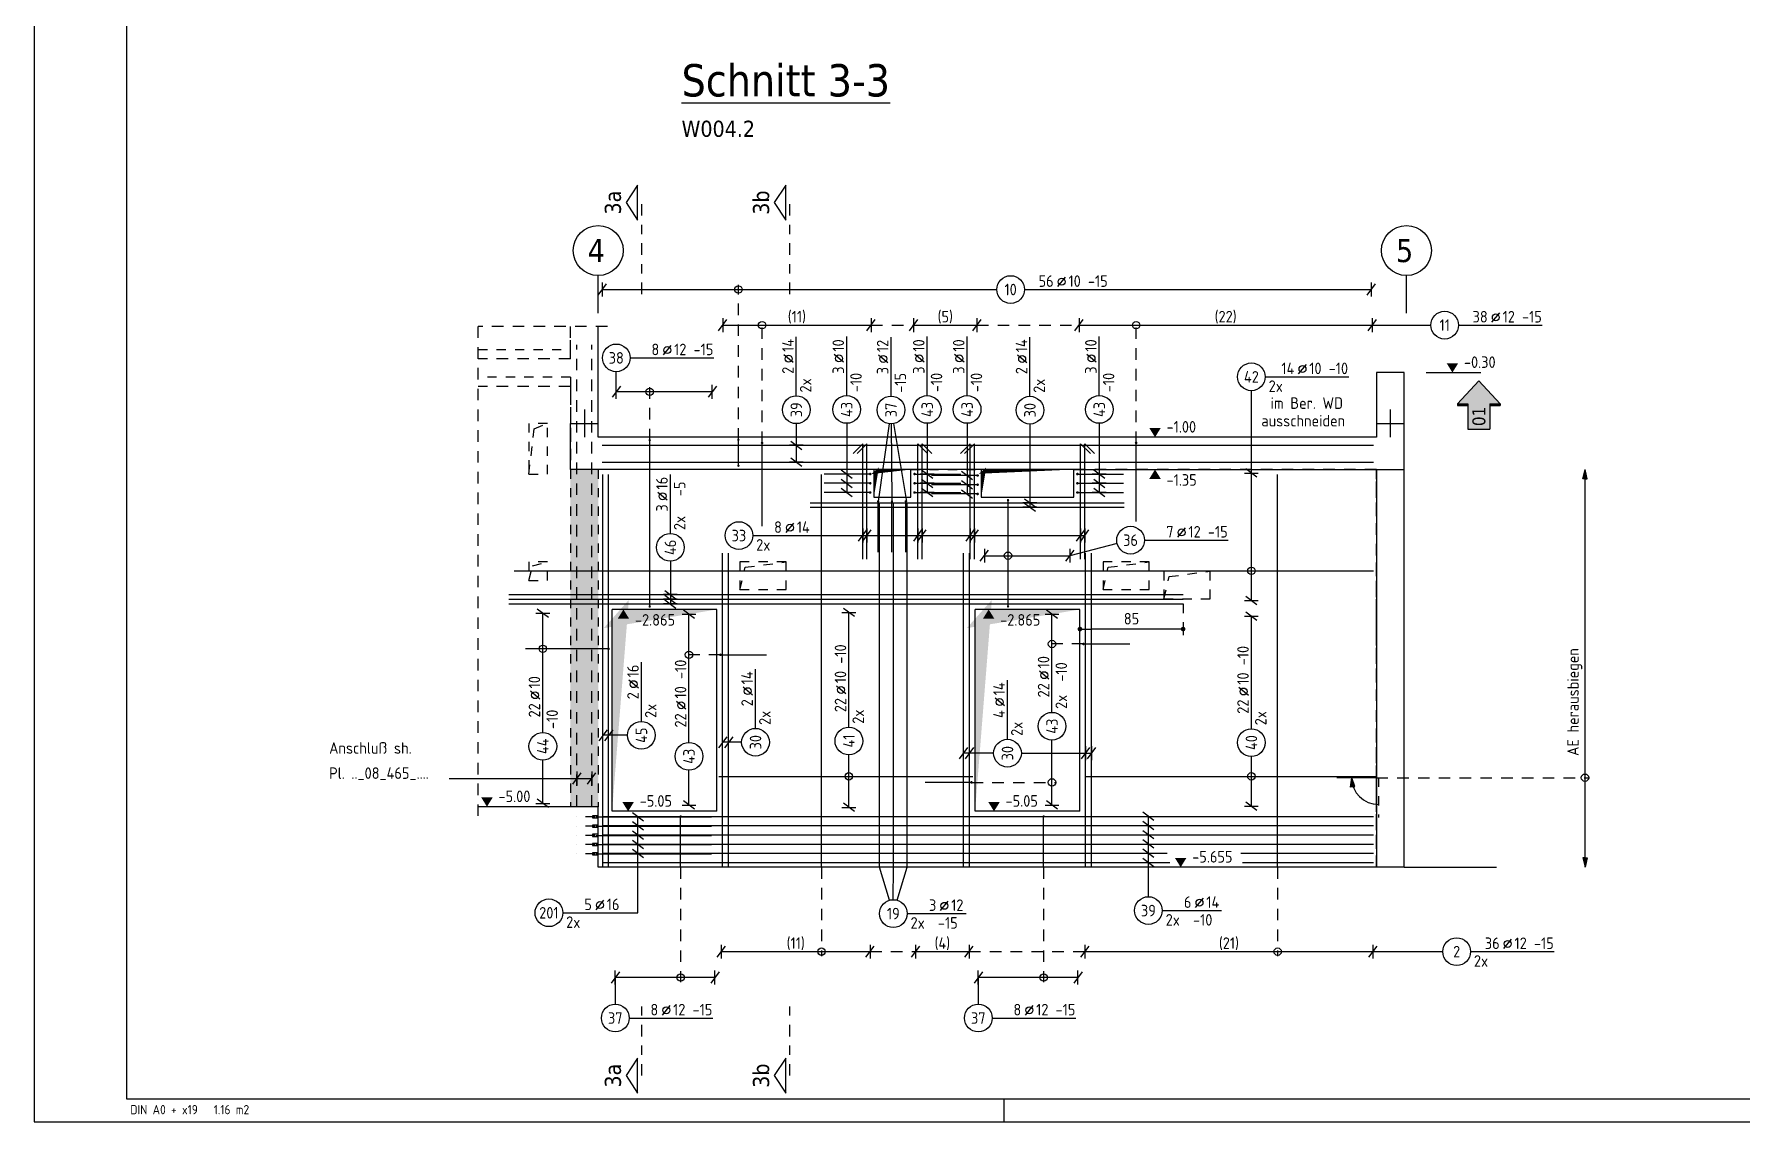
# Model space of a CAD drawing. Extents: x 40 to 158, y 100 to 142.
# Drawn here: x 39.96 to 58.44, y 99.59 to 111.37 of the extents above; entities that cross this region are included whole.
import ezdxf
from ezdxf.enums import TextEntityAlignment as Align

# ---------------------------------------------------------------- set-up
doc = ezdxf.new("R2010")
doc.units = 0
doc.header["$LTSCALE"] = 0.5
for name, pattern in [('AUSGEZOGEN', [1000.01, 1000, 0.01]), ('DASHDOTSMALL', [1.05, 0.5, -0.25, 0.05, -0.25]), ('DOT', [0.175, 0.05, -0.125]), ('HIDDEN', [0.375, 0.25, -0.125]), ('HIDDEN2', [0.187, 0.125, -0.062]), ('HIDDEN4', [0.12, 0.02, -0.1]), ('STRICHPUNKT', [1, 0.5, -0.25, 0, -0.25]), ('STRICHPUNKT2', [0.55, 0.25, -0.125, 0.05, -0.125]), ('VERDECKT', [0.375, 0.25, -0.125])]:
    doc.linetypes.add(name, pattern=pattern)
for name, color, linetype in [('ACHSEN', 7, 'Continuous'), ('AFB', 7, 'Continuous'), ('AFU', 7, 'Continuous'), ('BETON', 7, 'Continuous'), ('DRUEBER', 7, 'Continuous'), ('grau_dunkel', 7, 'Continuous'), ('grau_hell', 7, 'Continuous'), ('grau_mittel', 7, 'Continuous'), ('HILFE', 7, 'Continuous'), ('index', 7, 'Continuous'), ('koten', 7, 'Continuous'), ('MASSE', 7, 'Continuous'), ('OBJEKT', 7, 'Continuous'), ('RAHMEN', 7, 'Continuous'), ('RND', 7, 'Continuous'), ('SCHNITTE', 7, 'STRICHPUNKT'), ('SFP_Achsen', 7, 'Continuous'), ('TEXT', 7, 'Continuous'), ('VERDECKT', 7, 'Continuous'), ('WBZ', 7, 'Continuous')]:
    doc.layers.add(name, color=color, linetype=linetype)
doc.styles.add('helv', font='tahoma.ttf')
doc.styles.add('txt', font='isocp.shx')
doc.linetypes.add('AFU_50K', pattern='A,0.15,["/",Standard,S=0.2,R=0,X=-0.01,Y=-0.1],0.07,["/",Standard,S=0.2,R=0,X=-0.01,Y=-0.1],0.15', length=0.37)
doc.linetypes.add('AFU_50L', pattern='A,0.75,["/",Standard,S=0.2,R=0,X=-0.01,Y=-0.1],0.07,["/",Standard,S=0.2,R=0,X=-0.01,Y=-0.1],0.75', length=1.57)
doc.linetypes.add('AFU_50M', pattern='A,0.45,["/",Standard,S=0.2,R=0,X=-0.01,Y=-0.1],0.07,["/",Standard,S=0.2,R=0,X=-0.01,Y=-0.1],0.45', length=0.97)
doc.dimstyles.new('DOT_I', dxfattribs={"dimscale": 0.5, "dimtxt": 0.25, "dimasz": 0.25, "dimexe": 0.1, "dimexo": 0.3, "dimgap": 0.1, "dimtad": 1, "dimdec": 3, "dimzin": 3, "dimtxsty": 'txt', "dimblk": 'DOT', "dimblk1": 'DOT', "dimblk2": 'DOT', "dimsah": 1, "dimcen": 0.1, "dimse1": 1, "dimse2": 1, "dimazin": 0, "dimtfac": 1, "dimtdec": 4, "dimtix": 1, "dimtmove": 2, "dimatfit": 3, "dimfxl": 0, "dimtvp": 1, "dimtolj": 1, "dimtzin": 0, "dimarcsym": 0})

# ---------------------------------------------------------------- blocks, each defined once
blk = doc.blocks.new('OKRD_O')
at = {"color": 0, "linetype": 'ByBlock'}
blk.add_solid([(-0.125, 0.202), (0.125, 0.202), (0, 0)], dxfattribs=at)
at = {"color": 0, "linetype": 'ByBlock', "style": 'txt'}
blk.add_attdef('OKRD', (0.25, 0.1), '', height=0.25, dxfattribs=at)
blk = doc.blocks.new('OKRD_U')
at = {"color": 0, "linetype": 'ByBlock'}
blk.add_solid([(-0.125, -0.202), (0.125, -0.202), (0, 0)], dxfattribs=at)
at = {"color": 0, "linetype": 'ByBlock', "style": 'txt'}
blk.add_attdef('OKRD', (0.25, -0.35), '', height=0.25, dxfattribs=at)
blk = doc.blocks.new('lei_gre')
at = {"layer": 'RND', "color": 7, "linetype": 'Continuous'}
for p, q in [((-0.09, -0.12), (0.09, 0.12)), ((0, 0.15), (0, -0.15))]:
    blk.add_line(p, q, dxfattribs=at)
blk = doc.blocks.new('Pfeillinie')
at = {"layer": 'TEXT', "linetype": 'Continuous'}
blk.add_hatch(color=7, dxfattribs=at).paths.add_polyline_path([(0, 0), (-0.8, 0.2), (-0.8, 0), (-0.8, -0.2)])
at = {"layer": 'TEXT', "color": 7, "linetype": 'Continuous'}
for p, q in [((-0.8, 0), (-0.8, 0.2)), ((-0.8, 0.2), (0, 0)), ((-0.8, 0), (-0.8, -0.2)), ((-0.8, -0.2), (0, 0))]:
    blk.add_line(p, q, dxfattribs=at)
blk = doc.blocks.new('RND_LEI')
at = {"layer": 'RND', "color": 7, "linetype": 'Continuous'}
blk.add_line((1.022, 0.066), (1.19, 0.27), dxfattribs=at)
for centre, radius in [((0, 0), 0.3), ((1.106, 0.168), 0.075)]:
    blk.add_circle(centre, radius, dxfattribs=at)
at = {"layer": 'RND', "color": 7, "linetype": 'Continuous', "style": 'txt'}
blk.add_attdef('POSL', text='', height=0.25, dxfattribs=at).set_placement((0, 0), align=Align.MIDDLE)
blk.add_attdef('ANZ', text='', height=0.25, dxfattribs=at).set_placement((0.931, 0.057), align=Align.RIGHT)
for tag, p in [('DUM', (1.253, 0.057)), ('ABSTD', (1.674, 0.057)), ('POSTXT', (0.374, -0.327))]:
    blk.add_attdef(tag, p, '', height=0.25, dxfattribs=at)
blk = doc.blocks.new('DOT')
at = {"layer": 'MASSE', "color": 7, "linetype": 'Continuous'}
for p, q in [((0, 0), (-1, 0)), ((0, 0.54), (0, -0.54))]:
    blk.add_line(p, q, dxfattribs=at)
at = {"layer": 'MASSE', "color": 7, "linetype": 'Continuous', "const_width": 0.2}
blk.add_lwpolyline([(-0.1, 0, 1), (0.1, 0, 1)], format="xyb", close=True, dxfattribs=at)
blk = doc.blocks.new('*D1211')
at = {"layer": 'DEFPOINTS', "color": 0, "linetype": 'AUSGEZOGEN', "transparency": 16777216}
for p in [(51.277, 104.926), (51.277, 104.926), (52.394, 104.926)]:
    blk.add_point(p, dxfattribs=at)
at = {"layer": 'MASSE', "color": 0, "linetype": 'AUSGEZOGEN', "lineweight": -2, "transparency": 16777216}
blk.add_line((52.269, 104.926), (51.402, 104.926), dxfattribs=at)
at = {"layer": 'MASSE', "color": 0, "linetype": 'AUSGEZOGEN', "lineweight": -2, "transparency": 16777216, "xscale": 0.125, "yscale": 0.125, "zscale": 0.125, "rotation": 180}
blk.add_blockref('DOT', (51.277, 104.926), dxfattribs=at)
at = {"layer": 'MASSE', "color": 0, "linetype": 'AUSGEZOGEN', "lineweight": -2, "transparency": 16777216, "xscale": 0.125, "yscale": 0.125, "zscale": 0.125}
blk.add_blockref('DOT', (52.394, 104.926), dxfattribs=at)
at = {"layer": 'MASSE', "color": 0, "linetype": 'AUSGEZOGEN', "transparency": 16777216, "insert": (51.835, 105.038), "char_height": 0.125, "attachment_point": 5, "style": 'txt'}
blk.add_mtext('\\A1;85', dxfattribs=at)
blk = doc.blocks.new('SCHN-2')
at = {"layer": 'SCHNITTE', "color": 6, "linetype": 'Continuous'}
blk.add_lwpolyline([(0.378, 0.088), (0, 0.34), (-0.378, 0.088)], close=True, dxfattribs=at)
at = {"layer": 'SCHNITTE', "color": 1, "linetype": 'DASHDOTSMALL', "style": 'helv'}
blk.add_attdef('SCHN-2', text='', height=0.35, dxfattribs=at).set_placement((0, 0.45), align=Align.CENTER)
blk = doc.blocks.new('A0-19-0')
at = {"layer": 'RAHMEN'}
for p, q in [((0, 84.1), (0, 0)), ((0, 0), (137.9, 0))]:
    blk.add_line(p, q, dxfattribs=at)
at = {"layer": 'RAHMEN', "color": 5}
for p, q in [((2, 83.6), (2, 0.5)), ((2, 0.5), (137.4, 0.5))]:
    blk.add_line(p, q, dxfattribs=at)
at = {"layer": 'RAHMEN', "color": 7}
blk.add_line((21, 0), (21, 0.5), dxfattribs=at)
at = {"layer": 'RAHMEN', "color": 7, "style": 'txt'}
blk.add_text('DIN A0 + x19   1.16 m2', height=0.2, dxfattribs=at).set_placement((2.083, 0.164))
blk = doc.blocks.new('hin_ind5')
at = {"layer": 'grau_hell', "linetype": 'AUSGEZOGEN'}
h = blk.add_hatch(color=9, dxfattribs=at)
h.dxf.hatch_style = 2
h.paths.add_polyline_path([(0, 0), (0.619, -0.577), (0.619, -0.3), (1.306, -0.3), (1.306, 0.3), (0.619, 0.3), (0.619, 0.577)])
h.paths.add_polyline_path([(0.34, -0.274), (1.311, -0.274), (1.311, 0.274), (0.34, 0.274)], flags=9)
at = {"layer": 'OBJEKT', "linetype": 'AUSGEZOGEN'}
for points in [[(0.619, 0.3), (0.66, 0.3), (0.66, 0.577), (0.619, 0.577)], [(0.619, -0.577), (0.66, -0.577), (0.66, -0.3), (0.619, -0.3)]]:
    blk.add_hatch(color=1, dxfattribs=at).paths.add_polyline_path(points)
at = {"layer": 'OBJEKT', "color": 1, "linetype": 'AUSGEZOGEN'}
for p, q in [((0, 0), (0.619, 0.577)), ((0.619, 0.577), (0.619, 0.3)), ((0.619, 0.577), (0.66, 0.577)), ((0.66, 0.577), (0.66, 0.3)), ((0, 0), (0.619, -0.577)), ((0.619, 0.3), (1.306, 0.3)), ((1.306, 0.3), (1.306, -0.3)), ((0.619, -0.3), (0.619, -0.577)), ((0.619, -0.3), (1.306, -0.3)), ((0.66, -0.3), (0.66, -0.577))]:
    blk.add_line(p, q, dxfattribs=at)
at = {"layer": 'OBJEKT', "color": 7, "linetype": 'AUSGEZOGEN'}
blk.add_line((0.619, -0.577), (0.66, -0.577), dxfattribs=at)
at = {"layer": 'index', "color": 1, "linetype": 'Continuous', "style": 'helv'}
blk.add_attdef('INDEX', text='', height=0.35, rotation=360, dxfattribs=at).set_placement((1.259, 0), align=Align.MIDDLE_RIGHT)

msp = doc.modelspace()

# ---------------------------------------------------------------- hatches: boundary and pattern name
at = {"layer": 'grau_mittel'}
msp.add_hatch(color=61, dxfattribs=at).paths.add_polyline_path([(46.0616, 106.6529), (45.7616, 106.6529), (45.7616, 103.0029), (46.0616, 103.0029)])

# ---------------------------------------------------------------- linework, layer by layer
at = {"layer": 'ACHSEN', "color": 140, "linetype": 'AUSGEZOGEN'}
for p, q in [((46.0616, 108.3455), (46.0616, 108.7529)), ((54.8116, 108.3455), (54.8116, 108.7529))]:
    msp.add_line(p, q, dxfattribs=at)
at = {"layer": 'AFB', "color": 1, "linetype": 'AUSGEZOGEN'}
for p, q in [((45.9116, 107.3029), (45.9116, 107.0029)), ((54.6366, 107.3029), (54.6366, 107.0029))]:
    msp.add_line(p, q, dxfattribs=at)
at = {"layer": 'AFU', "color": 8, "linetype": 'AFU_50M'}
for p, q in [((45.7616, 107.1529), (46.0616, 107.1529)), ((54.4866, 107.1529), (54.7866, 107.1529))]:
    msp.add_line(p, q, dxfattribs=at)
at = {"layer": 'AFU', "color": 8, "linetype": 'AFU_50K'}
msp.add_line((45.7616, 106.6529), (45.7616, 107.1529), dxfattribs=at)
at = {"layer": 'AFU', "color": 8, "linetype": 'AFU_50L'}
for p, q in [((49.0466, 106.6529), (45.7616, 106.6529)), ((50.2091, 106.6529), (49.4466, 106.6529)), ((51.2091, 106.6529), (54.7866, 106.6529)), ((54.4866, 106.6529), (54.4866, 102.3479)), ((46.0616, 103.0029), (44.7616, 103.0029)), ((46.0616, 102.3479), (46.0616, 103.0029)), ((54.7866, 102.3479), (46.0616, 102.3479))]:
    msp.add_line(p, q, dxfattribs=at)
at = {"layer": 'BETON', "color": 6, "linetype": 'AUSGEZOGEN'}
for p, q in [((46.0616, 107.0029), (46.0616, 108.2029)), ((54.7866, 107.7029), (54.4866, 107.7029)), ((54.4866, 107.7029), (54.4866, 107.0029)), ((54.7866, 102.3479), (54.7866, 107.7029)), ((54.4866, 107.0029), (46.0616, 107.0029)), ((46.2116, 102.9529), (46.2116, 105.1379)), ((47.3466, 105.1379), (46.2116, 105.1379)), ((47.3466, 102.9529), (47.3466, 105.1379)), ((50.1416, 102.9529), (50.1416, 105.1379)), ((51.2766, 105.1379), (50.1416, 105.1379)), ((51.2766, 102.9529), (51.2766, 105.1379)), ((47.3466, 102.9529), (46.2116, 102.9529)), ((51.2766, 102.9529), (50.1416, 102.9529)), ((54.7866, 102.3479), (55.7866, 102.3479))]:
    msp.add_line(p, q, dxfattribs=at)
for points in [[(49.0466, 106.6529), (49.0466, 106.3529), (49.4466, 106.3529), (49.4466, 106.6529)], [(50.2091, 106.6529), (50.2091, 106.3529), (51.2091, 106.3529), (51.2091, 106.6529)]]:
    msp.add_lwpolyline(points, close=True, dxfattribs=at)
at = {"layer": 'DRUEBER', "color": 7, "linetype": 'DOT'}
for p, q in [((45.7616, 107.9529), (45.7616, 108.2029)), ((44.7616, 107.9529), (45.7616, 107.9529)), ((45.7616, 107.6529), (44.7616, 107.6529)), ((45.7616, 107.6529), (45.7616, 103.0029)), ((49.0466, 106.6529), (46.0616, 106.6529)), ((46.0616, 106.6529), (46.0616, 103.0029)), ((49.4466, 106.6529), (50.2091, 106.6529)), ((51.2091, 106.6529), (54.4866, 106.6529)), ((54.4866, 102.3479), (54.4866, 106.6529))]:
    msp.add_line(p, q, dxfattribs=at)
at = {"layer": 'grau_dunkel', "color": 21}
for points in [[(49.0466, 106.3529, 0, 0.0489, 0), (49.071, 106.6509, 0, 0, 0), (49.0475, 106.6301, 0.0456, 0, 0), (49.4466, 106.6529, 0, 0, 0)], [(50.2091, 106.3529, 0, 0.0489, 0), (50.2335, 106.6509, 0, 0, 0), (50.2096, 106.6308, 0.0443, 0, 0), (51.2091, 106.6529, 0, 0, 0)], [(46.2116, 102.9529, 0, 0.1728, 0), (46.298, 105.1345, 0, 0, 0), (46.2192, 105.0457, 0.1851, 0, 0), (47.3466, 105.1379, 0, 0, 0)], [(50.1416, 102.9529, 0, 0.1728, 0), (50.228, 105.1345, 0, 0, 0), (50.1492, 105.0457, 0.1851, 0, 0), (51.2766, 105.1379, 0, 0, 0)]]:
    msp.add_lwpolyline(points, format="xyseb", dxfattribs=at)
at = {"layer": 'HILFE', "color": 102, "linetype": 'HIDDEN'}
for p in [(44.7616, 102.9029), (46.1616, 108.2029)]:
    msp.add_line(p, (44.7616, 108.2029), dxfattribs=at)
at = {"layer": 'HILFE', "color": 102, "linetype": 'AUSGEZOGEN'}
for p, q in [((55.0237, 107.7029), (55.6156, 107.7029)), ((44.448, 103.308), (45.9915, 103.308))]:
    msp.add_line(p, q, dxfattribs=at)
for points in [[(46.0006, 102.8819), (46.0616, 102.8819), (46.0616, 102.9039), (46.0006, 102.9039)], [(46.0006, 102.7819), (46.0616, 102.7819), (46.0616, 102.8039), (46.0006, 102.8039)], [(46.0006, 102.6819), (46.0616, 102.6819), (46.0616, 102.7039), (46.0006, 102.7039)], [(46.0006, 102.5819), (46.0616, 102.5819), (46.0616, 102.6039), (46.0006, 102.6039)], [(46.0006, 102.4819), (46.0616, 102.4819), (46.0616, 102.5039), (46.0006, 102.5039)]]:
    msp.add_lwpolyline(points, close=True, dxfattribs=at)
at = {"layer": 'MASSE', "color": 7, "linetype": 'HIDDEN4'}
msp.add_line((52.3941, 105.199), (52.3941, 104.858), dxfattribs=at)
at = {"layer": 'RND', "color": 7, "linetype": 'AUSGEZOGEN'}
for p, q in [((46.1059, 108.6018), (50.3763, 108.6018)), ((50.6763, 108.6018), (54.4299, 108.6018)), ((47.4092, 108.2161), (49.0156, 108.2161)), ((49.4765, 108.2161), (50.1612, 108.2161)), ((51.2673, 108.2161), (54.4406, 108.2161)), ((54.4406, 108.2161), (55.0758, 108.2161)), ((55.3758, 108.2161), (56.2821, 108.2161)), ((48.2063, 107.4501), (48.2063, 108.0901)), ((48.7516, 107.4534), (48.7516, 108.0934)), ((49.2319, 107.4478), (49.2319, 108.0878)), ((49.6231, 107.4534), (49.6231, 108.0934)), ((50.0552, 107.4534), (50.0552, 108.0934)), ((50.7352, 107.4458), (50.7352, 108.0858)), ((51.4859, 107.4534), (51.4859, 108.0934)), ((46.407, 107.862), (47.3133, 107.862)), ((46.257, 107.4951), (46.257, 107.712)), ((53.283, 107.6568), (54.1892, 107.6568)), ((47.2959, 107.4951), (46.257, 107.4951)), ((53.133, 106.6146), (53.133, 107.5068)), ((46.8425, 105.9605), (46.8425, 106.6005)), ((53.133, 105.2344), (53.133, 106.6146)), ((47.7351, 105.9386), (48.4933, 105.9386)), ((51.9749, 105.8882), (52.8811, 105.8882)), ((50.2428, 105.7201), (51.1687, 105.7201)), ((45.4622, 103.807), (45.4622, 105.0977)), ((47.0441, 103.6982), (47.0441, 105.0863)), ((48.7754, 103.8639), (48.7754, 105.1053)), ((50.9741, 104.0241), (50.9741, 105.0863)), ((53.133, 103.8471), (53.133, 105.0648)), ((46.5292, 103.9265), (46.5292, 104.5665)), ((47.7646, 103.851), (47.7646, 104.491)), ((50.4924, 103.7323), (50.4924, 104.3723)), ((50.9741, 103.0204), (50.9741, 103.7241)), ((48.7754, 102.9959), (48.7754, 103.5639)), ((53.133, 103.0077), (53.133, 103.5471)), ((45.4622, 103.0388), (45.4622, 103.507)), ((47.0441, 103.0204), (47.0441, 103.3982)), ((52.1681, 101.8789), (52.8081, 101.8789)), ((45.6779, 101.8544), (46.4915, 101.8544)), ((49.4063, 101.846), (50.0463, 101.846)), ((47.3941, 101.4337), (49.0056, 101.4337)), ((49.4978, 101.4337), (50.0767, 101.4337)), ((51.3312, 101.4337), (54.448, 101.4337)), ((54.448, 101.4337), (55.2051, 101.4337)), ((55.5051, 101.4337), (56.4114, 101.4337)), ((47.3248, 101.1543), (46.2461, 101.1543)), ((46.2461, 101.1543), (46.2461, 100.8649)), ((51.2548, 101.1543), (50.1761, 101.1543)), ((50.1761, 101.1543), (50.1761, 100.8649)), ((46.3961, 100.7149), (47.3024, 100.7149)), ((50.3261, 100.7149), (51.2323, 100.7149))]:
    msp.add_line(p, q, dxfattribs=at)
at = {"layer": 'RND', "color": 102, "linetype": 'VERDECKT'}
for p, q in [((47.5793, 106.9745), (47.5793, 108.6518)), ((47.8356, 106.9415), (47.8356, 108.2661)), ((51.8848, 106.9415), (51.8848, 108.2661)), ((46.6189, 106.9698), (46.6189, 107.5451)), ((47.3852, 104.6478), (46.9941, 104.6478)), ((51.3152, 104.7643), (50.9241, 104.7643)), ((50.103, 103.266), (51.0241, 103.266)), ((54.4866, 103.3169), (56.7947, 103.3169)), ((46.9539, 102.3479), (46.9539, 101.1043)), ((48.4795, 102.3479), (48.4795, 101.3837)), ((50.8839, 102.3479), (50.8839, 101.1043)), ((53.4173, 102.3479), (53.4173, 101.3837))]:
    msp.add_line(p, q, dxfattribs=at)
at = {"layer": 'RND', "color": 7, "linetype": 'VERDECKT'}
for p, q in [((49.0156, 108.2161), (49.4765, 108.2161)), ((50.1612, 108.2161), (51.2673, 108.2161)), ((49.0056, 101.4337), (49.4978, 101.4337)), ((50.0767, 101.4337), (51.3312, 101.4337))]:
    msp.add_line(p, q, dxfattribs=at)
at = {"layer": 'RND', "color": 1, "linetype": 'HIDDEN'}
for p, q in [((45.8317, 103.0029), (45.8317, 108.0029)), ((45.9915, 103.0029), (45.9915, 108.0029))]:
    msp.add_line(p, q, dxfattribs=at)
at = {"layer": 'RND', "color": 102, "linetype": 'AUSGEZOGEN'}
for p, q in [((48.2063, 107.1501), (48.2063, 106.7332)), ((48.7516, 107.1534), (48.7516, 106.4046)), ((49.2109, 107.1493), (49.0918, 106.308)), ((49.2334, 107.1478), (49.2418, 106.308)), ((49.2568, 107.1499), (49.3981, 106.308)), ((49.6231, 107.1534), (49.6231, 106.4046)), ((50.0552, 107.1534), (50.0552, 106.3886)), ((50.7352, 107.1458), (50.7352, 106.2457)), ((51.4859, 107.1534), (51.4859, 106.4046)), ((47.7351, 105.9386), (51.3297, 105.9386)), ((51.6796, 105.8509), (51.1687, 105.7201)), ((46.8425, 105.6605), (46.8425, 105.199)), ((46.3792, 103.7765), (46.1123, 103.7765)), ((47.6146, 103.701), (47.4077, 103.701)), ((50.3424, 103.5823), (50.0151, 103.5823)), ((50.6424, 103.5823), (51.4031, 103.5823)), ((46.4915, 101.8544), (46.4915, 102.8929)), ((52.0181, 102.0289), (52.0181, 102.8984)), ((49.2137, 101.9898), (49.1073, 102.3479)), ((49.2566, 101.996), (49.2573, 102.3479)), ((49.2996, 101.9896), (49.4073, 102.3479))]:
    msp.add_line(p, q, dxfattribs=at)
at = {"layer": 'RND', "color": 1, "linetype": 'AUSGEZOGEN'}
for points in [[(46.1056, 106.9157), (54.4556, 106.9157)], [(46.6189, 105.1698), (46.6189, 106.9698)], [(47.5793, 106.6945), (47.5793, 106.9745)], [(47.8356, 106.0415), (47.8356, 106.9415)], [(48.926, 105.6823), (48.926, 106.9323), (48.82, 106.8263)], [(48.9713, 105.6823), (48.9713, 106.9323), (48.8652, 106.8263)], [(49.5219, 105.6823), (49.5219, 106.9323), (49.628, 106.8263)], [(49.5672, 105.6823), (49.5672, 106.9323), (49.6732, 106.8263)], [(50.0885, 105.6823), (50.0885, 106.9323), (49.9825, 106.8263)], [(50.1338, 105.6823), (50.1338, 106.9323), (50.0277, 106.8263)], [(51.2844, 105.6823), (51.2844, 106.9323), (51.3905, 106.8263)], [(51.3297, 105.6823), (51.3297, 106.9323), (51.4357, 106.8263)], [(51.8848, 106.0915), (51.8848, 106.9415)], [(46.1056, 106.7332), (54.4556, 106.7332)], [(46.1123, 102.3479), (46.1123, 106.5979)], [(46.1736, 102.3479), (46.1736, 106.5979)], [(48.4795, 102.3479), (48.4795, 106.5979)], [(49.0064, 106.6046), (48.5064, 106.6046)], [(49.0064, 106.5046), (48.5064, 106.5046)], [(49.4868, 106.6046), (49.9868, 106.6046)], [(49.4868, 106.5046), (49.9868, 106.5046)], [(50.1689, 106.5886), (49.6689, 106.5886)], [(50.1689, 106.4886), (49.6689, 106.4886)], [(51.2493, 106.6046), (51.7493, 106.6046)], [(51.2493, 106.5046), (51.7493, 106.5046)], [(53.4173, 102.3479), (53.4173, 106.5979)], [(49.0064, 106.4046), (48.5064, 106.4046)], [(49.0918, 105.758), (49.0918, 106.308)], [(49.2418, 105.758), (49.2418, 106.308)], [(49.3918, 105.758), (49.3918, 106.308)], [(49.4868, 106.4046), (49.9868, 106.4046)], [(50.1689, 106.3886), (49.6689, 106.3886)], [(50.4983, 105.1713), (50.4983, 106.3213)], [(51.2493, 106.4046), (51.7493, 106.4046)], [(48.3555, 106.2926), (51.7555, 106.2926)], [(48.3555, 106.2457), (51.7555, 106.2457)], [(49.1073, 102.3479), (49.1073, 106.2979)], [(49.2573, 102.3479), (49.2573, 106.2979)], [(49.4073, 102.3479), (49.4073, 106.2979)], [(47.4077, 102.3479), (47.4077, 105.7479)], [(47.4731, 102.3479), (47.4731, 105.7479)], [(50.0151, 102.3479), (50.0151, 105.7479)], [(50.0805, 102.3479), (50.0805, 105.7479)], [(51.3377, 102.3479), (51.3377, 105.7479)], [(51.4031, 102.3479), (51.4031, 105.7479)], [(45.1534, 105.5566), (54.4534, 105.5566)], [(45.0941, 105.299), (52.3941, 105.299)], [(45.0941, 105.249), (52.3941, 105.249)], [(45.0941, 105.199), (52.3941, 105.199)], [(46.173, 104.713), (45.273, 104.713)], [(47.3852, 104.6478), (47.8852, 104.6478)], [(51.3152, 104.7643), (51.8152, 104.7643)], [(47.3664, 103.3316), (50.1164, 103.3316)], [(50.103, 103.266), (49.603, 103.266)], [(51.3411, 103.3316), (54.4911, 103.3316)], [(54.4866, 103.3169), (54.0566, 103.3169)], [(46.0376, 102.8929), (47.2876, 102.8929)], [(46.0376, 102.7929), (47.2876, 102.7929)], [(46.1056, 102.8984), (54.4556, 102.8984)], [(46.1056, 102.7984), (54.4556, 102.7984)], [(46.9539, 102.3479), (46.9539, 102.8979)], [(50.8839, 102.3479), (50.8839, 102.8979)], [(46.0376, 102.6929), (47.2876, 102.6929)], [(46.1056, 102.6984), (54.4556, 102.6984)], [(46.0376, 102.5929), (47.2876, 102.5929)], [(46.0376, 102.4929), (47.2876, 102.4929)], [(46.1056, 102.5984), (54.4556, 102.5984)], [(46.1056, 102.4984), (52.222, 102.4984)], [(53.017, 102.4984), (54.4556, 102.4984)], [(46.1056, 102.3984), (52.2499, 102.3984)], [(53.0375, 102.3984), (54.4556, 102.3984)]]:
    msp.add_lwpolyline(points, dxfattribs=at)
at = {"layer": 'RND', "color": 7, "linetype": 'AUSGEZOGEN'}
for points, const_width in [([(46.6127, 106.9698, 1), (46.6252, 106.9698, 1)], 0.0125), ([(47.573, 106.9745, 1), (47.5855, 106.9745, 1)], 0.0125), ([(47.8286, 106.9415, 1), (47.8426, 106.9415, 1)], 0.014), ([(51.8778, 106.9415, 1), (51.8918, 106.9415, 1)], 0.014), ([(47.573, 106.6945, 1), (47.5855, 106.6945, 1)], 0.0125), ([(49.0134, 106.6046, -1), (48.9994, 106.6046, -1)], 0.014), ([(49.0134, 106.5046, -1), (48.9994, 106.5046, -1)], 0.014), ([(49.4798, 106.6046, 1), (49.4938, 106.6046, 1)], 0.014), ([(49.4798, 106.5046, 1), (49.4938, 106.5046, 1)], 0.014), ([(50.1759, 106.5886, -1), (50.1619, 106.5886, -1)], 0.014), ([(50.1759, 106.4886, -1), (50.1619, 106.4886, -1)], 0.014), ([(51.2423, 106.6046, 1), (51.2563, 106.6046, 1)], 0.014), ([(51.2423, 106.5046, 1), (51.2563, 106.5046, 1)], 0.014), ([(49.0134, 106.4046, -1), (48.9994, 106.4046, -1)], 0.014), ([(49.0856, 106.308, 1), (49.0981, 106.308, 1)], 0.0125), ([(49.2356, 106.308, 1), (49.2481, 106.308, 1)], 0.0125), ([(49.3856, 106.308, 1), (49.3981, 106.308, 1)], 0.0125), ([(49.4798, 106.4046, 1), (49.4938, 106.4046, 1)], 0.014), ([(50.1759, 106.3886, -1), (50.1619, 106.3886, -1)], 0.014), ([(50.492, 106.3213, 1), (50.5045, 106.3213, 1)], 0.0125), ([(51.2423, 106.4046, 1), (51.2563, 106.4046, 1)], 0.014), ([(46.6127, 105.1698, 1), (46.6252, 105.1698, 1)], 0.0125), ([(50.492, 105.1713, 1), (50.5045, 105.1713, 1)], 0.0125), ([(46.18, 104.713, -1), (46.166, 104.713, -1)], 0.014), ([(47.3782, 104.6478, 1), (47.3922, 104.6478, 1)], 0.014), ([(51.3082, 104.7643, 1), (51.3222, 104.7643, 1)], 0.014), ([(50.11, 103.266, -1), (50.096, 103.266, -1)], 0.014), ([(46.9477, 102.8979, 1), (46.9602, 102.8979, 1)], 0.0125), ([(50.8777, 102.8979, 1), (50.8902, 102.8979, 1)], 0.0125)]:
    msp.add_lwpolyline(points, format="xyb", close=True, dxfattribs=dict(at, const_width=const_width))
at = {"layer": 'RND', "color": 102, "linetype": 'AUSGEZOGEN'}
msp.add_lwpolyline([(56.7447, 102.3479), (56.7447, 106.6529)], dxfattribs=at)
at = {"layer": 'RND', "color": 1, "linetype": 'HIDDEN2'}
for points in [[(54.4866, 103.3169), (54.0566, 103.3169)], [(54.5088, 103.3169), (54.5088, 102.8869)], [(46.0246, 102.8929), (45.8233, 102.8929)], [(46.0246, 102.7929), (45.8233, 102.7929)], [(46.0246, 102.6929), (45.8233, 102.6929)], [(46.0246, 102.5929), (45.8233, 102.5929)], [(46.0246, 102.4929), (45.8233, 102.4929)]]:
    msp.add_lwpolyline(points, dxfattribs=at)
at = {"layer": 'RND', "color": 7, "linetype": 'AUSGEZOGEN'}
for centre in [(47.5793, 108.6018), (47.8356, 108.2161), (51.8848, 108.2161), (46.6189, 107.4951), (50.4983, 105.7201), (53.133, 105.5566), (45.4622, 104.713), (47.0441, 104.6478), (50.9741, 104.7643), (48.7754, 103.3316), (53.133, 103.3316), (56.7447, 103.3169), (50.9741, 103.266), (48.4795, 101.4337), (53.4173, 101.4337), (46.9539, 101.1543), (50.8839, 101.1543)]:
    msp.add_circle(centre, 0.04, dxfattribs=at)
at = {"layer": 'RND', "color": 102, "linetype": 'AUSGEZOGEN'}
msp.add_arc((54.5088, 103.3169), 0.2901, 180, 270, dxfattribs=at)
at = {"layer": 'SCHNITTE', "color": 6, "linetype": 'STRICHPUNKT2'}
for p, q in [((46.5328, 108.552), (46.5328, 109.543)), ((48.1369, 108.552), (48.1369, 109.543)), ((46.5328, 100.0914), (46.5328, 100.9124)), ((48.1369, 100.0914), (48.1369, 100.9124))]:
    msp.add_line(p, q, dxfattribs=at)
at = {"layer": 'SFP_Achsen', "color": 7, "linetype": 'AUSGEZOGEN'}
for centre in [(46.0616, 109.0234), (54.8116, 109.0234)]:
    msp.add_circle(centre, 0.2705, dxfattribs=at)
at = {"layer": 'VERDECKT', "color": 7, "linetype": 'HIDDEN'}
for p, q in [((45.7616, 107.8529), (45.7616, 108.2029)), ((45.7616, 107.8529), (44.7616, 107.8529)), ((45.7616, 107.5529), (44.7616, 107.5529)), ((50.2091, 106.6529), (49.4466, 106.6529)), ((54.4866, 106.6529), (51.2091, 106.6529))]:
    msp.add_line(p, q, dxfattribs=at)
at = {"layer": 'VERDECKT', "color": 7, "linetype": 'VERDECKT'}
for p, q in [((45.7616, 107.5529), (45.7616, 106.6529)), ((49.0466, 106.6529), (45.7616, 106.6529)), ((54.4866, 102.3479), (54.4866, 106.6529))]:
    msp.add_line(p, q, dxfattribs=at)
at = {"layer": 'WBZ', "color": 102, "linetype": 'HIDDEN2'}
for p, q in [((45.3116, 106.6029), (45.3687, 107.0944)), ((45.3687, 107.0944), (45.5116, 107.1529)), ((45.3116, 105.4529), (45.3514, 105.6106)), ((45.3514, 105.6106), (45.5116, 105.6529)), ((47.5966, 105.3529), (47.6537, 105.5944)), ((47.6537, 105.5944), (48.0966, 105.6529)), ((51.5266, 105.3529), (51.5837, 105.5944)), ((51.5837, 105.5944), (52.0266, 105.6529)), ((52.1866, 105.2529), (52.2437, 105.4944)), ((52.2437, 105.4944), (52.6866, 105.5529))]:
    msp.add_line(p, q, dxfattribs=at)
for points in [[(45.3116, 106.6029), (45.5116, 106.6029), (45.5116, 107.1529), (45.3116, 107.1529)], [(45.3116, 105.4529), (45.5116, 105.4529), (45.5116, 105.6529), (45.3116, 105.6529)], [(47.5966, 105.3529), (48.0966, 105.3529), (48.0966, 105.6529), (47.5966, 105.6529)], [(51.5266, 105.3529), (52.0266, 105.3529), (52.0266, 105.6529), (51.5266, 105.6529)], [(52.1866, 105.2529), (52.6866, 105.2529), (52.6866, 105.5529), (52.1866, 105.5529)]]:
    msp.add_lwpolyline(points, close=True, dxfattribs=at)

# ---------------------------------------------------------------- block references
at = {"layer": 'index', "color": 7, "linetype": 'AUSGEZOGEN'}
ref = msp.add_blockref('hin_ind5', (55.5953, 107.6117), dxfattribs=dict(at, xscale=-0.4, yscale=0.4, zscale=0.4, rotation=90))
ref.add_attrib('INDEX', '01', dxfattribs={"color": 1, "linetype": 'Continuous', "height": 0.14, "rotation": 90, "style": 'helv'}).set_placement((55.5953, 107.3331), align=Align.MIDDLE_RIGHT)
at = {"layer": 'koten', "color": 7, "linetype": 'AUSGEZOGEN', "xscale": 0.5, "yscale": 0.5, "zscale": 0.5}
for name, p, values in [('OKRD_O', (55.3093, 107.7029), {'OKRD': '-0.30'}), ('OKRD_O', (52.0897, 107.0029), {'OKRD': '-1.00'}), ('OKRD_U', (52.0897, 106.6529), {'OKRD': '-1.35'}), ('OKRD_U', (46.3349, 105.1379), {'OKRD': '-2.865'}), ('OKRD_U', (50.2886, 105.1379), {'OKRD': '-2.865'}), ('OKRD_O', (44.8575, 103.0029), {'OKRD': '-5.00'}), ('OKRD_O', (46.3858, 102.9529), {'OKRD': '-5.05'}), ('OKRD_O', (50.3467, 102.9529), {'OKRD': '-5.05'}), ('OKRD_O', (52.3674, 102.3479), {'OKRD': '-5.655'})]:
    msp.add_blockref(name, p, dxfattribs=at).add_auto_attribs(values)
at = {"layer": 'RAHMEN', "color": 7, "linetype": 'AUSGEZOGEN', "xscale": 0.5, "yscale": 0.5, "zscale": 0.5}
msp.add_blockref('A0-19-0', (39.9553, 99.5912), dxfattribs=at)
at = {"layer": 'RND', "color": 7, "linetype": 'AUSGEZOGEN', "xscale": 0.5, "yscale": 0.5, "zscale": 0.5}
for p, values in [((50.5263, 108.6018), {'POSL': '10', 'DUM': '10', 'ANZ': '56', 'ABSTD': '-15'}), ((55.2258, 108.2161), {'POSL': '11', 'DUM': '12', 'ANZ': '38', 'ABSTD': '-15'}), ((46.257, 107.862), {'POSL': '38', 'DUM': '12', 'ANZ': '8', 'ABSTD': '-15'}), ((53.133, 107.6568), {'POSL': '42', 'DUM': '10', 'ANZ': '14', 'ABSTD': '-10', 'POSTXT': '2x'}), ((47.5851, 105.9386), {'POSL': '33', 'DUM': '14', 'ANZ': '8', 'POSTXT': '2x'}), ((51.8249, 105.8882), {'POSL': '36', 'DUM': '12', 'ANZ': '7', 'ABSTD': '-15'}), ((45.5279, 101.8544), {'POSL': '201', 'DUM': '16', 'ANZ': '5', 'POSTXT': '2x'}), ((49.2563, 101.846), {'POSL': '19', 'DUM': '12', 'ANZ': '3', 'POSTXT': '2x  -15'}), ((52.0181, 101.8789), {'POSL': '39', 'DUM': '14', 'ANZ': '6', 'POSTXT': '2x  -10'}), ((55.3551, 101.4337), {'POSL': '2', 'DUM': '12', 'ANZ': '36', 'ABSTD': '-15', 'POSTXT': '2x'}), ((46.2461, 100.7149), {'POSL': '37', 'DUM': '12', 'ANZ': '8', 'ABSTD': '-15'}), ((50.1761, 100.7149), {'POSL': '37', 'DUM': '12', 'ANZ': '8', 'ABSTD': '-15'})]:
    msp.add_blockref('RND_LEI', p, dxfattribs=at).add_auto_attribs(values)
for p in [(46.1059, 108.6018), (54.4299, 108.6018), (47.4092, 108.2161), (49.0156, 108.2161), (49.4765, 108.2161), (50.1612, 108.2161), (51.2673, 108.2161), (54.4406, 108.2161), (50.2428, 105.7201), (51.1687, 105.7201), (45.8317, 103.308), (45.9915, 103.308), (47.3941, 101.4337), (49.0056, 101.4337), (49.4978, 101.4337), (50.0767, 101.4337), (51.3312, 101.4337), (54.448, 101.4337)]:
    msp.add_blockref('lei_gre', p, dxfattribs=at)
at = {"layer": 'RND', "color": 7, "linetype": 'AUSGEZOGEN', "xscale": 0.5, "yscale": 0.5, "zscale": 0.5, "rotation": 90}
for p, values in [((48.2063, 107.3001), {'POSL': '39', 'DUM': '14', 'ANZ': '2', 'POSTXT': '2x'}), ((48.7516, 107.3034), {'POSL': '43', 'DUM': '10', 'ANZ': '3', 'POSTXT': '-10'}), ((49.2319, 107.2978), {'POSL': '37', 'DUM': '12', 'ANZ': '3', 'POSTXT': '-15'}), ((49.6231, 107.3034), {'POSL': '43', 'DUM': '10', 'ANZ': '3', 'POSTXT': '-10'}), ((50.0552, 107.3034), {'POSL': '43', 'DUM': '10', 'ANZ': '3', 'POSTXT': '-10'}), ((50.7352, 107.2958), {'POSL': '30', 'DUM': '14', 'ANZ': '2', 'POSTXT': '2x'}), ((51.4859, 107.3034), {'POSL': '43', 'DUM': '10', 'ANZ': '3', 'POSTXT': '-10'}), ((46.8425, 105.8105), {'POSL': '46', 'DUM': '16', 'ANZ': '3', 'POSTXT': '2x   -5'}), ((48.7754, 103.7139), {'POSL': '41', 'DUM': '10', 'ANZ': '22', 'ABSTD': '-10', 'POSTXT': '2x'}), ((53.133, 103.6971), {'POSL': '40', 'DUM': '10', 'ANZ': '22', 'ABSTD': '-10', 'POSTXT': '2x'}), ((46.5292, 103.7765), {'POSL': '45', 'DUM': '16', 'ANZ': '2', 'POSTXT': '2x'}), ((47.0441, 103.5482), {'POSL': '43', 'DUM': '10', 'ANZ': '22', 'ABSTD': '-10'}), ((47.7646, 103.701), {'POSL': '30', 'DUM': '14', 'ANZ': '2', 'POSTXT': '2x'}), ((50.9741, 103.8741), {'POSL': '43', 'DUM': '10', 'ANZ': '22', 'POSTXT': '2x  -10'}), ((45.4622, 103.657), {'POSL': '44', 'DUM': '10', 'ANZ': '22', 'POSTXT': '-10'}), ((50.4924, 103.5823), {'POSL': '30', 'DUM': '14', 'ANZ': '4', 'POSTXT': '2x'})]:
    msp.add_blockref('RND_LEI', p, dxfattribs=at).add_auto_attribs(values)
at = {"layer": 'RND', "color": 7, "linetype": 'AUSGEZOGEN', "xscale": 0.5, "yscale": 0.5, "zscale": 0.5}
for p, rotation in [((46.257, 107.4951), 180), ((47.2959, 107.4951), 180), ((53.133, 106.6146), 90), ((53.133, 105.2344), 90), ((45.4622, 105.0977), 90), ((47.0441, 105.0863), 90), ((48.7754, 105.1053), 90), ((50.9741, 105.0863), 90), ((53.133, 105.0648), 90), ((45.4622, 103.0388), 90), ((47.0441, 103.0204), 90), ((48.7754, 102.9959), 90), ((50.9741, 103.0204), 90), ((53.133, 103.0077), 90), ((46.2461, 101.1543), 180), ((47.3248, 101.1543), 180), ((50.1761, 101.1543), 180), ((51.2548, 101.1543), 180)]:
    msp.add_blockref('lei_gre', p, dxfattribs=dict(at, rotation=rotation))
at = {"layer": 'RND', "color": 102, "linetype": 'AUSGEZOGEN'}
for name, p, xscale, yscale, zscale, rotation in [('lei_gre', (48.2063, 106.9157), 0.5, 0.5, 0.5, 270), ('lei_gre', (48.2063, 106.7332), 0.5, 0.5, 0.5, 270), ('lei_gre', (48.7516, 106.6046), 0.5, 0.5, 0.5, 270), ('lei_gre', (48.7516, 106.5046), 0.5, 0.5, 0.5, 270), ('lei_gre', (49.6231, 106.6046), 0.5, 0.5, 0.5, 270), ('lei_gre', (49.6231, 106.5046), 0.5, 0.5, 0.5, 270), ('lei_gre', (50.0552, 106.5886), 0.5, 0.5, 0.5, 270), ('lei_gre', (50.0552, 106.4886), 0.5, 0.5, 0.5, 270), ('lei_gre', (51.4859, 106.6046), 0.5, 0.5, 0.5, 270), ('lei_gre', (51.4859, 106.5046), 0.5, 0.5, 0.5, 270), ('Pfeillinie', (56.7447, 106.6529), 0.125, 0.125, 0.125, 89.99999999999808), ('lei_gre', (48.7516, 106.4046), 0.5, 0.5, 0.5, 270), ('lei_gre', (49.6231, 106.4046), 0.5, 0.5, 0.5, 270), ('lei_gre', (50.0552, 106.3886), 0.5, 0.5, 0.5, 270), ('lei_gre', (50.7352, 106.2926), 0.5, 0.5, 0.5, 270), ('lei_gre', (51.4859, 106.4046), 0.5, 0.5, 0.5, 270), ('lei_gre', (50.7352, 106.2457), 0.5, 0.5, 0.5, 270), ('lei_gre', (46.8425, 105.299), 0.5, 0.5, 0.5, 270), ('lei_gre', (46.8425, 105.249), 0.5, 0.5, 0.5, 270), ('lei_gre', (46.8425, 105.199), 0.5, 0.5, 0.5, 270), ('lei_gre', (46.1123, 103.7765), 0.5, 0.5, 0.5, 180), ('lei_gre', (46.1736, 103.7765), 0.5, 0.5, 0.5, 180), ('lei_gre', (47.4077, 103.701), 0.5, 0.5, 0.5, 180), ('lei_gre', (47.4731, 103.701), 0.5, 0.5, 0.5, 180), ('lei_gre', (50.0151, 103.5823), 0.5, 0.5, 0.5, 180), ('lei_gre', (50.0805, 103.5823), 0.5, 0.5, 0.5, 180), ('Pfeillinie', (54.2187, 103.3169), 0.125, 0.125, 0.125, 95.94522179338036), ('lei_gre', (46.4915, 102.8929), 0.5, 0.5, 0.5, 90), ('lei_gre', (46.4915, 102.7929), 0.5, 0.5, 0.5, 90), ('lei_gre', (52.0181, 102.8984), 0.5, 0.5, 0.5, 90), ('lei_gre', (52.0181, 102.7984), 0.5, 0.5, 0.5, 90), ('lei_gre', (46.4915, 102.6929), 0.5, 0.5, 0.5, 90), ('lei_gre', (46.4915, 102.5929), 0.5, 0.5, 0.5, 90), ('lei_gre', (52.0181, 102.6984), 0.5, 0.5, 0.5, 90), ('lei_gre', (52.0181, 102.5984), 0.5, 0.5, 0.5, 90), ('lei_gre', (46.4915, 102.4929), 0.5, 0.5, 0.5, 90), ('lei_gre', (52.0181, 102.4984), 0.5, 0.5, 0.5, 90), ('lei_gre', (52.0181, 102.3984), 0.5, 0.5, 0.5, 90), ('Pfeillinie', (56.7447, 102.3479), 0.125, 0.125, 0.125, 269.9999999999981)]:
    msp.add_blockref(name, p, dxfattribs=dict(at, xscale=xscale, yscale=yscale, zscale=zscale, rotation=rotation))
at = {"layer": 'RND', "color": 102, "linetype": 'AUSGEZOGEN', "xscale": 0.5, "yscale": 0.5, "zscale": 0.5}
for p in [(48.926, 105.9386), (48.9713, 105.9386), (49.5219, 105.9386), (49.5672, 105.9386), (50.0885, 105.9386), (50.1338, 105.9386), (51.2844, 105.9386), (51.3297, 105.9386), (51.3377, 103.5823), (51.4031, 103.5823)]:
    msp.add_blockref('lei_gre', p, dxfattribs=at)
at = {"layer": 'SCHNITTE', "color": 6, "linetype": 'STRICHPUNKT2', "xscale": 0.5, "yscale": 0.5, "zscale": 0.5, "rotation": 90}
for p, values in [((46.5328, 109.543), {'SCHN-2': '3a'}), ((48.1369, 109.543), {'SCHN-2': '3b'}), ((46.5328, 100.0914), {'SCHN-2': '3a'}), ((48.1369, 100.0914), {'SCHN-2': '3b'})]:
    msp.add_blockref('SCHN-2', p, dxfattribs=at).add_auto_attribs(values)

# ---------------------------------------------------------------- texts
at = {"layer": 'RND', "color": 7, "linetype": 'AUSGEZOGEN', "style": 'txt'}
for s, p in [('(11)', (48.2124, 108.3086)), ('(5)', (49.8189, 108.3086)), ('(22)', (52.854, 108.3086)), ('(11)', (48.1999, 101.5262)), ('(4)', (49.7873, 101.5262)), ('(21)', (52.8896, 101.5262))]:
    msp.add_text(s, height=0.125, dxfattribs=at).set_placement(p, align=Align.MIDDLE)
at = {"layer": 'SFP_Achsen', "color": 6, "linetype": 'AUSGEZOGEN', "style": 'helv'}
for s, p in [('4', (45.9476, 108.899)), ('5', (54.6976, 108.899))]:
    msp.add_text(s, height=0.25, dxfattribs=at).set_placement(p)
at = {"layer": 'TEXT', "color": 5, "linetype": 'AUSGEZOGEN', "style": 'helv'}
msp.add_text('%%uSchnitt 3-3', height=0.35, dxfattribs=at).set_placement((46.964, 110.6921))
at = {"layer": 'TEXT', "color": 1, "linetype": 'AUSGEZOGEN', "style": 'helv'}
msp.add_text('W004.2', height=0.175, dxfattribs=at).set_placement((46.964, 110.2546))
at = {"layer": 'TEXT', "color": 7, "linetype": 'AUSGEZOGEN', "style": 'txt'}
for s, p in [('im Ber. WD ', (53.341, 107.3098)), ('ausschneiden', (53.2403, 107.1194))]:
    msp.add_text(s, height=0.125, dxfattribs=at).set_placement(p)
at = {"layer": 'TEXT', "color": 7, "linetype": 'HIDDEN2', "style": 'txt'}
msp.add_text('AE herausbiegen', height=0.125, rotation=90, dxfattribs=at).set_placement((56.677, 103.5525))
for s, p in [('Anschluß sh.', (43.149, 103.5765)), ('Pl. .._08_465_....', (43.149, 103.3039))]:
    msp.add_text(s, height=0.125, dxfattribs=at).set_placement(p)

# ---------------------------------------------------------------- dimensions: what is measured, and where the dimension line sits
at = {"layer": 'MASSE', "color": 7, "linetype": 'AUSGEZOGEN'}
dim = msp.add_linear_dim(base=(51.2766, 104.9255), p1=(52.3941, 104.9255), p2=(51.2766, 104.9255), text='85', dimstyle='DOT_I', override={"dimdec": 1, "dimlfac": 100}, dxfattribs=at)
dim.commit()
dim.dimension.update_dxf_attribs({"geometry": '*D1211', "text_midpoint": (51.8354, 105.038)})

doc.saveas('drawing.dxf')
